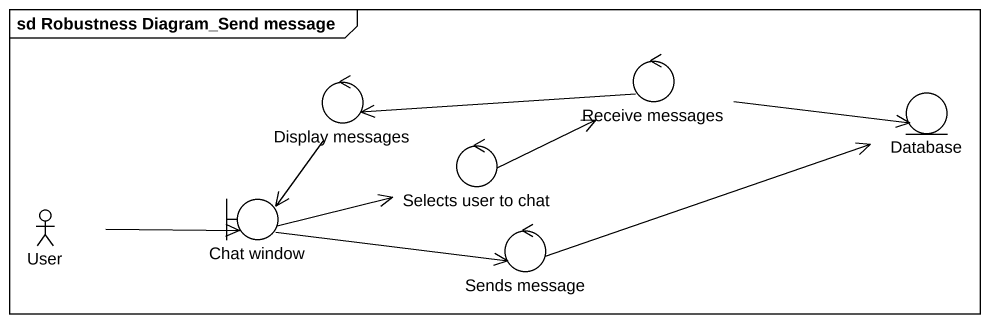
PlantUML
@startuml
mainframe sd Robustness Diagram_Send message
control "Display messages" as Display_messages
control "Receive messages" as Receive_messages
entity "Database" as Database_
control "Selects user to chat" as Selects_user_to_chat
actor User
boundary "Chat window" as Chat_window
control "Sends message" as Sends_message
Display_messages --> Chat_window
Receive_messages -left-> Display_messages
Receive_messages -right-> Database_
Selects_user_to_chat -right-> Receive_messages
User -right-> Chat_window
Chat_window -right-> Selects_user_to_chat
Chat_window -right-> Sends_message
Sends_message -right-> Database_
@enduml
